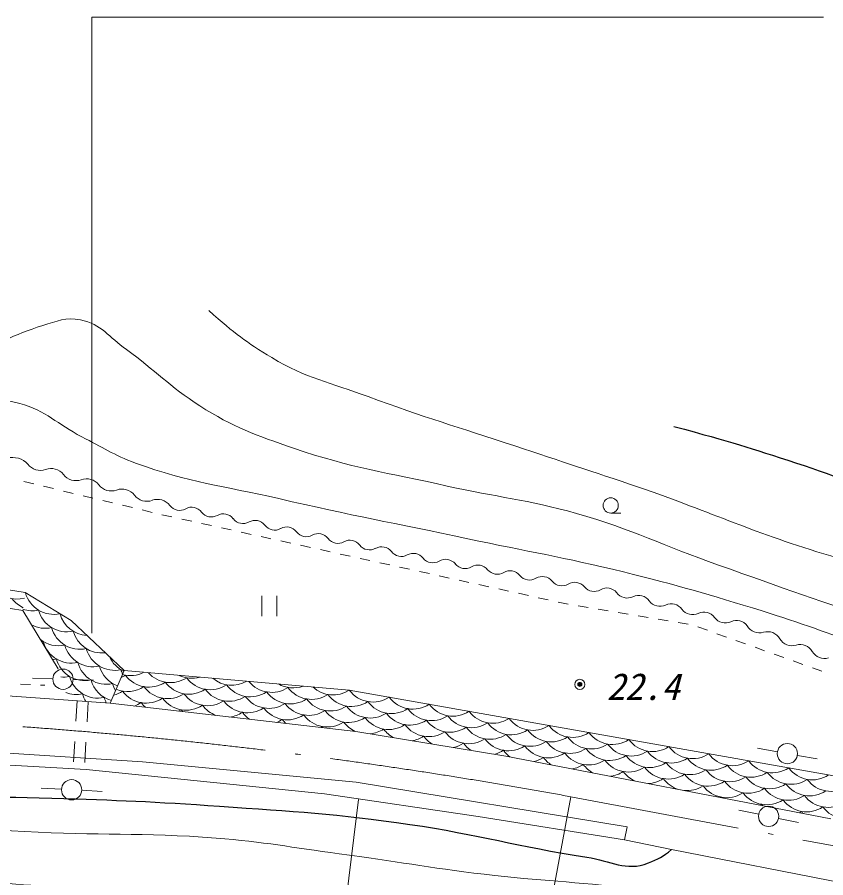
# Model space of a CAD drawing. Units: millimetres, scale not verified. Extents: x 40000 to 680000, y 20000 to 380000.
# Drawn here: x 408252 to 448119, y 287586 to 329990 of the extents above; entities that cross this region are included whole.
import ezdxf
from ezdxf.enums import TextEntityAlignment as Align

# ---------------------------------------------------------------- set-up
doc = ezdxf.new("R2010")
doc.units = ezdxf.units.MM
doc.header["$LTSCALE"] = 1000
doc.header["$PDMODE"] = 32
doc.header["$PDSIZE"] = 500
doc.linetypes.add('LONG_DASHED_DOTTED', pattern=[15.25, 12, -1.5, 0.25, -1.5])
for name, color, linetype, lineweight in [('M-BGD', 7, 'Continuous', 13), ('M-BMK', 2, 'Continuous', 13), ('M-STR-HTXT', 7, 'Continuous', 13)]:
    doc.layers.add(name, color=color, linetype=linetype, lineweight=lineweight)
doc.styles.add('ＭＳ ゴシック', font='')
doc.styles.get('ＭＳ ゴシック').set_extended_font_data('MS Gothic')

msp = doc.modelspace()

# ---------------------------------------------------------------- linework, layer by layer
at = {"layer": 'M-BGD'}
for p, q in [((408582, 307110), (409068, 306993)), ((409555, 306876), (410041, 306760)), ((410527, 306643), (411013, 306526)), ((411499, 306410), (411986, 306293)), ((412472, 306176), (412958, 306060)), ((413444, 305943), (413930, 305826)), ((414417, 305710), (414903, 305593)), ((415389, 305478), (415878, 305370)), ((437514, 305560), (438014, 305560)), ((416366, 305263), (416854, 305155)), ((417342, 305047), (417831, 304940)), ((418319, 304832), (418807, 304724)), ((419296, 304617), (419784, 304509)), ((420272, 304402), (420760, 304294)), ((421249, 304186), (421737, 304079)), ((422225, 303971), (422713, 303863)), ((423202, 303756), (423690, 303648)), ((397203, 303487), (408652, 301636)), ((424178, 303540), (424667, 303433)), ((425155, 303325), (425643, 303217)), ((426131, 303110), (426620, 303002)), ((427108, 302895), (427596, 302787)), ((396087, 302731), (408529, 300758)), ((428085, 302679), (428573, 302572)), ((429061, 302464), (429549, 302356)), ((430038, 302249), (430526, 302141)), ((431014, 302033), (431502, 301926)), ((408652, 301636), (410915, 300265)), ((431991, 301818), (432479, 301711)), ((432967, 301603), (433456, 301495)), ((420310, 301475), (420310, 300475)), ((421060, 300475), (421060, 301475)), ((433944, 301388), (434432, 301280)), ((434920, 301172), (435409, 301065)), ((408529, 300758), (410274, 297876)), ((435902, 300982), (436395, 300900)), ((436888, 300818), (437382, 300737)), ((437875, 300655), (438368, 300574)), ((410915, 300265), (413520, 297797)), ((438861, 300492), (439355, 300410)), ((439848, 300329), (440341, 300247)), ((440835, 300166), (441328, 300084)), ((441808, 299951), (442279, 299782)), ((442750, 299614), (443220, 299446)), ((443691, 299278), (444162, 299110)), ((444633, 298942), (445104, 298773)), ((445575, 298605), (446046, 298437)), ((446517, 298269), (446987, 298101)), ((413520, 297797), (412841, 296185)), ((413520, 297797), (424626, 296837)), ((447458, 297933), (447929, 297764)), ((409010, 297422), (410010, 297388)), ((411009, 297354), (412009, 297320)), ((403442, 296861), (412841, 296185)), ((408407, 297132), (408906, 297108)), ((409405, 297085), (409613, 297075)), ((424626, 296837), (468776, 289022)), ((411205, 296302), (411147, 295304)), ((411757, 296262), (411700, 295264)), ((412841, 296185), (424945, 294796)), ((424945, 294796), (432351, 293586)), ((411089, 294306), (411032, 293307)), ((414425, 293299), (399773, 294257)), ((411642, 294266), (411584, 293267)), ((444747, 293966), (445732, 293792)), ((411655, 292922), (400143, 293569)), ((432351, 293586), (448372, 290488)), ((446716, 293617), (447701, 293442)), ((424960, 292293), (414425, 293299)), ((423399, 291720), (411655, 292922)), ((438320, 290091), (424960, 292293)), ((409437, 292003), (410436, 291950)), ((411434, 291898), (412433, 291845)), ((430981, 290610), (423399, 291720)), ((443832, 290924), (444811, 290718)), ((438194, 289454), (430981, 290610)), ((445789, 290512), (446768, 290306)), ((438194, 289454), (438320, 290091)), ((440505, 288975), (438194, 289454)), ((455301, 286079), (440505, 288975))]:
    msp.add_line(p, q, dxfattribs=at)
for centre, radius in [((437514, 305935), 375), ((410510, 297371), 500), ((435993, 297117), 100), ((435993, 297117), 80), ((435993, 297117), 60), ((435993, 297117), 40), ((435993, 297117), 20), ((435993, 297117), 20), ((446224, 293704), 500), ((410935, 291924), 500), ((445300, 290615), 500)]:
    msp.add_circle(centre, radius, dxfattribs=at)
at = {"layer": 'M-BGD', "lineweight": 18}
for centre, radius, start, end in [((408027, 307287), 1010, 42.1071, 105.3725), ((409386, 308430), 768, 217.3792, 290.2424), ((409917, 306990), 768, 37.3792, 110.2424), ((411137, 307922), 768, 217.3792, 290.2424), ((411668, 306481), 768, 37.3792, 110.2424), ((412888, 307413), 768, 217.3792, 290.2424), ((413419, 305973), 768, 37.3792, 110.2424), ((414639, 306905), 768, 217.3792, 290.2424), ((415170, 305465), 768, 37.3792, 110.2424), ((416263, 306294), 604, 216.9819, 299.5022), ((416858, 305243), 604, 36.9819, 119.5022), ((417823, 305969), 604, 216.9819, 299.5022), ((418418, 304918), 604, 36.9819, 119.5022), ((419383, 305645), 604, 216.9819, 299.5022), ((419978, 304593), 604, 36.9819, 119.5022), ((420944, 305320), 604, 216.9819, 299.5022), ((421539, 304268), 604, 36.9819, 119.5022), ((422504, 304995), 604, 216.9819, 299.5022), ((423099, 303943), 604, 36.9819, 119.5022), ((424064, 304670), 604, 216.9819, 299.5022), ((424659, 303619), 604, 36.9819, 119.5022), ((425624, 304346), 604, 216.9819, 299.5022), ((426220, 303294), 604, 36.9819, 119.5022), ((427185, 304021), 604, 216.9819, 299.5022), ((427780, 302969), 604, 36.9819, 119.5022), ((428742, 303724), 619, 219.1898, 300.6782), ((429374, 302659), 619, 39.1898, 120.6782), ((430333, 303441), 619, 219.1898, 300.6782), ((430965, 302377), 619, 39.1898, 120.6782), ((431924, 303159), 619, 219.1898, 300.6782), ((432555, 302094), 619, 39.1898, 120.6782), ((433515, 302876), 619, 219.1898, 300.6782), ((434146, 301812), 619, 39.1898, 120.6782), ((435106, 302594), 619, 219.1898, 300.6782), ((435737, 301530), 619, 39.1898, 120.6782), ((436697, 302312), 619, 219.1898, 300.6782), ((437328, 301247), 619, 39.1898, 120.6782), ((438333, 302020), 650, 216.0048, 295.4502), ((438892, 300847), 650, 36.0048, 115.4502), ((439943, 301611), 650, 216.0048, 295.4502), ((440502, 300437), 650, 36.0048, 115.4502), ((441553, 301201), 650, 216.0048, 295.4502), ((442111, 300028), 650, 36.0048, 115.4502), ((443163, 300792), 650, 216.0048, 295.4502), ((443721, 299618), 650, 36.0048, 115.4502), ((444847, 300349), 694, 210.1049, 286.8499), ((445250, 299019), 694, 30.1049, 106.8499), ((446451, 299716), 694, 210.1049, 286.8499), ((446854, 298387), 694, 30.1049, 106.8499), ((448055, 299083), 694, 210.1049, 286.8499)]:
    msp.add_arc(centre, radius, start, end, dxfattribs=at)
at = {"layer": 'M-BGD'}
for centre, start, end in [((408230, 302768), 217.2136, 285.3915), ((410052, 302015), 195.1789, 282.3843), ((409153, 302213), 217.2133, 245.3353), ((408989, 302192), 251.8235, 282.3845), ((410700, 301155), 195.1789, 282.3845), ((411762, 300979), 195.179, 267.1266), ((409637, 301331), 242.06, 282.3845), ((411347, 300295), 195.1789, 282.3845), ((412410, 300118), 195.1789, 277.05), ((410285, 300471), 232.2313, 282.3845), ((409222, 300647), 279.5104, 282.3845), ((410933, 299611), 195.1789, 282.3845), ((411995, 299434), 195.1789, 282.3845), ((413058, 299258), 195.1789, 282.3845), ((409870, 299787), 274.8041, 282.3845), ((411581, 298750), 195.1789, 282.3845), ((412643, 298574), 195.1789, 282.3845), ((414120, 299082), 204.7234, 244.9989), ((413706, 298398), 195.1789, 249.6046), ((414768, 298221), 195.1789, 204.3308), ((413838, 299000), 254.0593, 297.2831), ((415807, 298652), 221.3962, 303.5645), ((410518, 298926), 265.318, 282.3845), ((412229, 297890), 195.1789, 282.3845), ((413291, 297714), 195.1789, 254.2263), ((412783, 298781), 294.1729, 303.5645), ((414753, 298432), 216.3588, 303.5645), ((416862, 298871), 244.5929, 285.5287), ((417776, 298303), 216.3588, 303.5645), ((418831, 298523), 229.5767, 300.5449), ((420800, 298174), 218.8244, 303.5645), ((414354, 297537), 195.1789, 210.3291), ((413698, 298213), 247.0367, 303.5645), ((415668, 297864), 216.3588, 303.5645), ((416722, 298084), 216.3588, 303.5645), ((418691, 297735), 216.3588, 303.5645), ((419746, 297955), 216.3588, 303.5645), ((421855, 298394), 239.9056, 290.216), ((422770, 297826), 216.3588, 303.5645), ((423824, 298045), 226.5571, 303.5645), ((425793, 297696), 216.3588, 303.5643), ((411166, 298066), 248.9413, 282.3845), ((412876, 297029), 195.1789, 211.5401), ((413939, 296853), 195.1789, 206.8348), ((412644, 297993), 284.6935, 303.5645), ((414613, 297644), 216.3588, 303.5645), ((416583, 297296), 216.3588, 303.5645), ((417637, 297515), 216.3588, 303.5645), ((420661, 297386), 216.3588, 303.5645), ((421715, 297606), 216.3588, 303.5645), ((424739, 297477), 216.3588, 303.5645), ((427763, 297348), 216.359, 303.5641), ((413559, 297425), 288.455, 303.5645), ((415528, 297076), 216.3588, 228.766), ((418552, 296947), 216.3588, 249.7372), ((419606, 297167), 216.3588, 303.5645), ((422630, 297038), 216.3588, 303.5645), ((423685, 297257), 216.3588, 303.5645), ((425654, 296909), 216.3588, 303.5645), ((426708, 297128), 216.3588, 303.5645), ((429732, 296999), 216.3592, 303.5639), ((415528, 297076), 298.1469, 303.5645), ((417498, 296728), 216.3588, 221.0313), ((418552, 296947), 277.1757, 303.5645), ((420521, 296599), 216.3588, 236.0035), ((421576, 296818), 216.3588, 303.5645), ((423545, 296470), 216.3588, 303.5645), ((424600, 296689), 216.3588, 303.5645), ((427623, 296560), 216.3588, 303.5645), ((428678, 296780), 216.3588, 303.5645), ((430647, 296431), 216.3588, 303.5645), ((431702, 296651), 216.3594, 303.5637), ((420521, 296599), 290.9093, 303.5645), ((422491, 296250), 216.3588, 226.9039), ((425515, 296121), 216.3588, 245.7338), ((426569, 296341), 216.3588, 303.5645), ((428538, 295992), 216.3588, 303.5645), ((429593, 296212), 216.3588, 303.5645), ((432617, 296082), 216.3588, 303.5645), ((433671, 296302), 216.3596, 303.5635), ((422491, 296250), 300.009, 303.5645), ((424460, 295901), 216.3588, 219.4475), ((425515, 296121), 275.8952, 303.5645), ((427484, 295772), 216.3588, 241.969), ((430508, 295643), 216.3588, 303.5645), ((431562, 295863), 216.3588, 303.5645), ((434586, 295734), 216.3588, 303.5645), ((435640, 295953), 216.3598, 303.5633), ((437610, 295605), 216.36, 303.5631), ((427484, 295772), 279.4639, 303.5645), ((429453, 295424), 216.3588, 238.961), ((432477, 295295), 216.3588, 303.5645), ((433532, 295514), 216.3588, 303.5645), ((435501, 295166), 216.3588, 303.5645), ((436555, 295385), 216.3588, 303.5645), ((439579, 295256), 216.3602, 303.563), ((429453, 295424), 282.4719, 303.5645), ((431423, 295075), 216.3588, 236.3055), ((431423, 295075), 285.1274, 303.5645), ((433392, 294727), 216.3588, 234.4117), ((434447, 294946), 216.3588, 303.5645), ((437470, 294817), 216.3588, 303.5645), ((438525, 295037), 216.3588, 303.5645), ((441549, 294908), 216.3604, 303.5628), ((433392, 294727), 283.7039, 303.5645), ((435361, 294378), 216.3588, 237.5956), ((436416, 294597), 216.3588, 303.5645), ((439440, 294468), 216.3588, 303.5645), ((440494, 294688), 216.3588, 303.5645), ((442463, 294339), 216.3588, 303.5645), ((443518, 294559), 216.3606, 303.5626), ((435361, 294378), 280.5201, 303.5645), ((437331, 294029), 216.3588, 241.3117), ((438385, 294249), 216.3588, 303.5645), ((440355, 293900), 216.3588, 303.5645), ((441409, 294120), 216.3588, 303.5645), ((444433, 293991), 216.3588, 303.5645), ((445487, 294210), 216.3608, 303.5624), ((437331, 294029), 276.8039, 303.5645), ((439300, 293681), 216.3588, 246.0082), ((442324, 293552), 216.3588, 303.5645), ((443378, 293771), 216.3588, 303.5645), ((446402, 293642), 216.3588, 303.5645), ((447457, 293862), 216.361, 303.5622), ((439300, 293681), 272.1075, 303.5645), ((441270, 293332), 216.3588, 253.8884), ((444293, 293203), 216.3588, 303.5645), ((445348, 293423), 216.3588, 303.5645), ((447317, 293074), 216.3588, 303.5645), ((448372, 293294), 216.3588, 303.5645), ((441270, 293332), 264.2272, 303.5645), ((443239, 292983), 216.3588, 303.5645), ((445208, 292635), 216.3588, 303.5645), ((446263, 292854), 216.3588, 303.5645), ((442185, 292764), 302.0889, 303.5645), ((444154, 292415), 216.3588, 217.8863), ((447178, 292286), 216.3588, 303.5645), ((448232, 292506), 216.3588, 303.5645), ((444154, 292415), 300.2294, 303.5645), ((446123, 292067), 216.3588, 219.8175), ((449147, 291938), 216.3588, 303.5645), ((446123, 292067), 298.2981, 303.5645), ((448093, 291718), 216.3588, 221.832)]:
    msp.add_arc(centre, 1450, start, end, dxfattribs=at)
for points, knots in [([(557369, 302222), (555851, 302157), (555409, 302116), (554159, 301977), (552198, 301758), (551152, 301271), (549189, 301073), (546859, 300839), (545543, 300809), (543202, 300791), (540241, 300768), (538579, 301479), (535633, 301186), (534918, 301115), (534484, 301136), (533826, 300847), (532294, 300177), (531617, 299456), (530154, 298645), (528757, 297869), (527973, 297417), (526483, 296837), (525032, 296272), (524186, 295973), (522642, 295764), (520609, 295489), (519440, 295684), (517390, 295764), (515200, 295850), (513981, 296030), (511798, 296216), (510319, 296342), (509498, 296528), (508014, 296555), (506731, 296578), (506011, 296482), (504738, 296329), (503402, 296168), (502670, 295965), (501349, 295708), (499094, 295269), (497865, 294824), (495588, 294522), (493334, 294222), (492044, 294291), (489770, 294296), (487562, 294300), (486318, 294335), (484122, 294578), (481253, 294896), (479653, 295186), (476836, 295821), (473797, 296505), (472154, 297126), (469155, 297967), (466727, 298648), (465378, 299067), (462942, 299718), (459685, 300588), (457849, 301030), (454583, 301864), (452156, 302484), (450772, 302739), (448370, 303446), (444594, 304556), (442604, 305557), (438881, 306834), (436505, 307649), (435163, 308071), (432781, 308868), (429956, 309812), (428344, 310260), (425551, 311296), (423677, 311992), (422521, 312188), (420807, 313217), (419509, 313996), (419014, 314376), (417700, 315533)], [0, 0, 0, 0, 1, 1, 1, 2, 2, 2, 3, 3, 3, 4, 4, 4, 5, 5, 5, 6, 6, 6, 7, 7, 7, 8, 8, 8, 9, 9, 9, 10, 10, 10, 11, 11, 11, 12, 12, 12, 13, 13, 13, 14, 14, 14, 15, 15, 15, 16, 16, 16, 17, 17, 17, 18, 18, 18, 19, 19, 19, 20, 20, 20, 21, 21, 21, 22, 22, 22, 23, 23, 23, 24, 24, 24, 25, 25, 25, 26, 26, 26, 26]), ([(368575, 303690), (370414, 303945), (371013, 304011), (372515, 304462), (373806, 304850), (374571, 305025), (375735, 305705), (377148, 306531), (377727, 307306), (379067, 308246), (380090, 308964), (380612, 309496), (381778, 309941), (383287, 310516), (384246, 310453), (385845, 310675), (388130, 310993), (389424, 311063), (391719, 311296), (394189, 311548), (395570, 311715), (398045, 311918), (399962, 312075), (401075, 311866), (402959, 312257), (404127, 312499), (404729, 312836), (405839, 313273), (407284, 313842), (408025, 314347), (409511, 314798), (410215, 315012), (410653, 315226), (411375, 315081), (412406, 314874), (412777, 314224), (413634, 313612), (415081, 312578), (415751, 311803), (417249, 310845), (418921, 309775), (420003, 309399), (421880, 308755), (424760, 307766), (426479, 307563), (429449, 306891), (431934, 306328), (433380, 306236), (435831, 305535), (438629, 304736), (440090, 303963), (442835, 302994), (446065, 301853), (447859, 301164), (451137, 300170), (455633, 298806), (458206, 298224), (462772, 297120), (467538, 295967), (470217, 295349), (475029, 294409), (478717, 293688), (480778, 293193), (484518, 292827), (487482, 292537), (489167, 292574), (492143, 292714), (494966, 292847), (496521, 293253), (499316, 293674), (501396, 293988), (502527, 294419), (504625, 294578), (506451, 294716), (507485, 294585), (509313, 294465), (512128, 294281), (513671, 293802), (516486, 293618), (518732, 293471), (520007, 293223), (522247, 293448), (524968, 293723), (526582, 293717), (529138, 294691), (530383, 295166), (531026, 295584), (532131, 296329), (533620, 297333), (534197, 298292), (535803, 299097), (536977, 299685), (537825, 299448), (539135, 299548), (542193, 299784), (543922, 299414), (546986, 299548), (549640, 299665), (551111, 299969), (553764, 300113), (555293, 300196), (555795, 300222), (557681, 300275)], [0, 0, 0, 0, 1, 1, 1, 2, 2, 2, 3, 3, 3, 4, 4, 4, 5, 5, 5, 6, 6, 6, 7, 7, 7, 8, 8, 8, 9, 9, 9, 10, 10, 10, 11, 11, 11, 12, 12, 12, 13, 13, 13, 14, 14, 14, 15, 15, 15, 16, 16, 16, 17, 17, 17, 18, 18, 18, 19, 19, 19, 20, 20, 20, 21, 21, 21, 22, 22, 22, 23, 23, 23, 24, 24, 24, 25, 25, 25, 26, 26, 26, 27, 27, 27, 28, 28, 28, 29, 29, 29, 30, 30, 30, 31, 31, 31, 32, 32, 32, 33, 33, 33, 34, 34, 34, 34]), ([(558017, 298177), (556330, 298488), (555743, 298553), (554272, 298588), (552228, 298637), (551103, 298228), (549076, 297967), (546845, 297680), (545614, 297345), (543371, 297176), (541545, 297039), (540507, 297237), (538683, 297063), (537567, 296957), (536869, 297041), (535859, 296555), (534889, 296088), (534718, 295320), (533939, 294578), (533147, 293824), (532806, 293244), (531849, 292714), (530470, 291950), (529556, 291774), (528008, 291472), (526112, 291101), (525026, 290921), (523094, 290907), (520370, 290886), (518852, 291199), (516147, 291528), (513555, 291844), (512131, 292224), (509539, 292545), (507757, 292765), (506758, 293079), (504964, 292997), (502464, 292882), (501103, 292412), (498638, 291980), (496251, 291562), (494950, 291086), (492538, 290850), (489376, 290541), (487577, 290617), (484405, 290794), (481373, 290963), (479703, 291400), (476723, 291980), (471865, 292925), (469214, 293782), (464410, 294973), (460588, 295921), (458423, 296366), (454639, 297459), (450812, 298564), (448787, 299559), (444981, 300734), (442331, 301553), (440840, 301994), (438147, 302655), (435167, 303386), (433466, 303655), (430465, 304293), (426825, 305067), (424770, 305427), (421146, 306270), (418378, 306913), (416752, 307040), (414086, 308021), (413002, 308419), (412459, 308795), (411431, 309320), (410227, 309935), (409686, 310602), (408381, 310958), (406485, 311474), (405314, 310879), (403354, 310732), (400563, 310522), (399017, 310214), (396238, 309884), (392686, 309463), (390695, 309242), (387144, 308811), (384849, 308533), (383524, 308592), (381270, 308077), (380127, 307816), (379452, 307662), (378446, 307060), (377343, 306401), (376939, 305733), (375904, 304971), (374724, 304102), (374262, 303843), (372741, 302952)], [0, 0, 0, 0, 1, 1, 1, 2, 2, 2, 3, 3, 3, 4, 4, 4, 5, 5, 5, 6, 6, 6, 7, 7, 7, 8, 8, 8, 9, 9, 9, 10, 10, 10, 11, 11, 11, 12, 12, 12, 13, 13, 13, 14, 14, 14, 15, 15, 15, 16, 16, 16, 17, 17, 17, 18, 18, 18, 19, 19, 19, 20, 20, 20, 21, 21, 21, 22, 22, 22, 23, 23, 23, 24, 24, 24, 25, 25, 25, 26, 26, 26, 27, 27, 27, 28, 28, 28, 29, 29, 29, 30, 30, 30, 31, 31, 31, 32, 32, 32, 32]), ([(534466, 277905), (532764, 277754), (532154, 277812), (530778, 277329), (530540, 277246), (530363, 277266), (530173, 277099), (529720, 276701), (529688, 276276), (529251, 275860), (528776, 275406), (528520, 275105), (527926, 274823), (527196, 274476), (526743, 274328), (525939, 274247), (524670, 274119), (523946, 274299), (522683, 274477), (521551, 274637), (520969, 275023), (519831, 275140), (518723, 275254), (518093, 275199), (516979, 275169), (514522, 275102), (513157, 274768), (510699, 274765), (508164, 274763), (506743, 274862), (504218, 275082), (502217, 275257), (501100, 275416), (499119, 275745), (496865, 276118), (495680, 276744), (493415, 277041), (492342, 277182), (491731, 277226), (490649, 277214), (489069, 277197), (488192, 277009), (486616, 276897), (483984, 276711), (482513, 276419), (479875, 276465), (477584, 276505), (476277, 276650), (474056, 277214), (471773, 277794), (470647, 278586), (468438, 279403), (465969, 280318), (464587, 280842), (462072, 281622), (459144, 282530), (457464, 282902), (454495, 283667), (451543, 284427), (449902, 284910), (446919, 285539), (443664, 286226), (441831, 286584), (438536, 287037), (435713, 287426), (434105, 287412), (431276, 287758), (428479, 288100), (426925, 288392), (424132, 288766), (421760, 289083), (420440, 289359), (418054, 289544), (414372, 289828), (412292, 289665), (408605, 289861), (405111, 290046), (403170, 290412), (399674, 290552), (396256, 290689), (394338, 290633), (390917, 290638), (385707, 290646), (382788, 290653), (377579, 290552), (372559, 290455), (369749, 290334), (364730, 290178), (359498, 290015), (356545, 290251), (351335, 289745), (350018, 289618), (349276, 289520), (347993, 289198), (346791, 288896), (346205, 288456), (345026, 288075), (343372, 287539), (342444, 287205), (340734, 286893), (338601, 286505), (337393, 286338), (335231, 286173), (330844, 285839), (328365, 286215), (323967, 286087), (321895, 286027), (320739, 285865), (318667, 285828), (317418, 285805), (316574, 285246), (315469, 285828), (314617, 286276), (314196, 286701), (313654, 287498), (313366, 287923), (313248, 288114), (313020, 288651)], [0, 0, 0, 0, 1, 1, 1, 2, 2, 2, 3, 3, 3, 4, 4, 4, 5, 5, 5, 6, 6, 6, 7, 7, 7, 8, 8, 8, 9, 9, 9, 10, 10, 10, 11, 11, 11, 12, 12, 12, 13, 13, 13, 14, 14, 14, 15, 15, 15, 16, 16, 16, 17, 17, 17, 18, 18, 18, 19, 19, 19, 20, 20, 20, 21, 21, 21, 22, 22, 22, 23, 23, 23, 24, 24, 24, 25, 25, 25, 26, 26, 26, 27, 27, 27, 28, 28, 28, 29, 29, 29, 30, 30, 30, 31, 31, 31, 32, 32, 32, 33, 33, 33, 34, 34, 34, 35, 35, 35, 36, 36, 36, 37, 37, 37, 38, 38, 38, 39, 39, 39, 39]), ([(267792, 266670), (271495, 268788), (272604, 269409), (275830, 270876), (279273, 272442), (281326, 273027), (284875, 274333), (288125, 275529), (289982, 276099), (293230, 277300), (295875, 278279), (297348, 278853), (299971, 279893), (302871, 281043), (304424, 281874), (307374, 282889), (309293, 283550), (310365, 283973), (312358, 284358), (313688, 284616), (314461, 284606), (315815, 284646), (318687, 284733), (320292, 284426), (323161, 284272), (325266, 284159), (326442, 283868), (328548, 283955), (331771, 284089), (333553, 284516), (336729, 285079), (340660, 285775), (342805, 286455), (346726, 287210), (348638, 287579), (349713, 287803), (351652, 287988), (356111, 288415), (358640, 288135), (363117, 288276), (369634, 288482), (373277, 288856), (379797, 288939), (384714, 289001), (387476, 289023), (392386, 288737), (396202, 288515), (398315, 288093), (402123, 287758), (407148, 287316), (409970, 287155), (415000, 286778), (420806, 286344), (424072, 286261), (429865, 285684), (434401, 285232), (436996, 285233), (441445, 284243), (444949, 283464), (446844, 282748), (450261, 281650), (452727, 280858), (454031, 280180), (456512, 279432), (461410, 277957), (464220, 277366), (469159, 276033), (472186, 275215), (473836, 274561), (476908, 273930), (479196, 273460), (480510, 273327), (482842, 273181), (485403, 273020), (486858, 273328), (489410, 273066), (491409, 272860), (492432, 272184), (494423, 271913), (497987, 271429), (500016, 271253), (503613, 271308), (506603, 271355), (508259, 271764), (511247, 271913), (513945, 272048), (515464, 272289), (518160, 272115), (519999, 271996), (521014, 271712), (522799, 271251), (526003, 270422), (527611, 269378), (530692, 268168), (532403, 267496), (533280, 266859), (535071, 266440), (536212, 266173), (537354, 265817), (538067, 266613), (538429, 267018), (538233, 267587), (538009, 268140), (537640, 269049), (536989, 269282), (536367, 270041), (535319, 271318), (534589, 271945), (533774, 273383), (533371, 274095), (532847, 274596), (533112, 275370), (533380, 276156), (534197, 276351), (534898, 276523)], [0, 0, 0, 0, 1, 1, 1, 2, 2, 2, 3, 3, 3, 4, 4, 4, 5, 5, 5, 6, 6, 6, 7, 7, 7, 8, 8, 8, 9, 9, 9, 10, 10, 10, 11, 11, 11, 12, 12, 12, 13, 13, 13, 14, 14, 14, 15, 15, 15, 16, 16, 16, 17, 17, 17, 18, 18, 18, 19, 19, 19, 20, 20, 20, 21, 21, 21, 22, 22, 22, 23, 23, 23, 24, 24, 24, 25, 25, 25, 26, 26, 26, 27, 27, 27, 28, 28, 28, 29, 29, 29, 30, 30, 30, 31, 31, 31, 32, 32, 32, 33, 33, 33, 34, 34, 34, 35, 35, 35, 36, 36, 36, 37, 37, 37, 38, 38, 38, 38])]:
    msp.add_open_spline(points, degree=3, knots=knots, dxfattribs=at)
at = {"layer": 'M-BGD', "lineweight": 25}
for points, knots in [([(440632, 309828), (443524, 309047), (444334, 308787), (446675, 308021), (450799, 306671), (452950, 305478), (457011, 303954), (461284, 302350), (463674, 301432), (468025, 300057), (471634, 298916), (473590, 297878), (477345, 297402), (482008, 296810), (484675, 297167), (489375, 297120), (491485, 297098), (492927, 297156), (494662, 297176)], [0, 0, 0, 0, 1, 1, 1, 2, 2, 2, 3, 3, 3, 4, 4, 4, 5, 5, 5, 6, 6, 6, 6]), ([(400228, 291834), (400533, 291786), (400856, 291746), (401207, 291718), (404618, 291443), (406546, 291631), (409966, 291516), (413197, 291408), (415008, 291343), (418232, 291114), (421903, 290853), (423972, 290757), (427613, 290218), (431040, 289711), (432909, 289122), (436335, 288609), (437513, 288432), (438262, 287880), (439371, 288316), (439847, 288504), (440098, 288622), (440505, 288975)], [0, 0, 0, 0, 1, 1, 1, 2, 2, 2, 3, 3, 3, 4, 4, 4, 5, 5, 5, 6, 6, 6, 7, 7, 7, 7])]:
    msp.add_open_spline(points, degree=3, knots=knots, dxfattribs=at)
at = {"layer": 'M-BGD'}
msp.add_point((435993, 297117), dxfattribs=at)
at = {"layer": 'M-BMK', "linetype": 'LONG_DASHED_DOTTED'}
msp.add_line((503760, 278844), (435550, 291579), dxfattribs=at)
msp.add_arc((390413, 45688), 250000, 79.59834, 90.93328, dxfattribs=at)
at = {"layer": 'M-STR-HTXT'}
for p, q in [((411929, 299633), (411929, 329990)), ((411929, 329990), (448012, 329990)), ((425080, 291452), (422430, 269691)), ((435550, 291579), (430044, 262089))]:
    msp.add_line(p, q, dxfattribs=at)

# ---------------------------------------------------------------- texts
at = {"layer": 'M-BGD', "style": 'ＭＳ ゴシック', "oblique": 15}
msp.add_text('22.4', height=1320, dxfattribs=at).set_placement((439114, 297010), align=Align.MIDDLE_CENTER)

doc.saveas('drawing.dxf')
